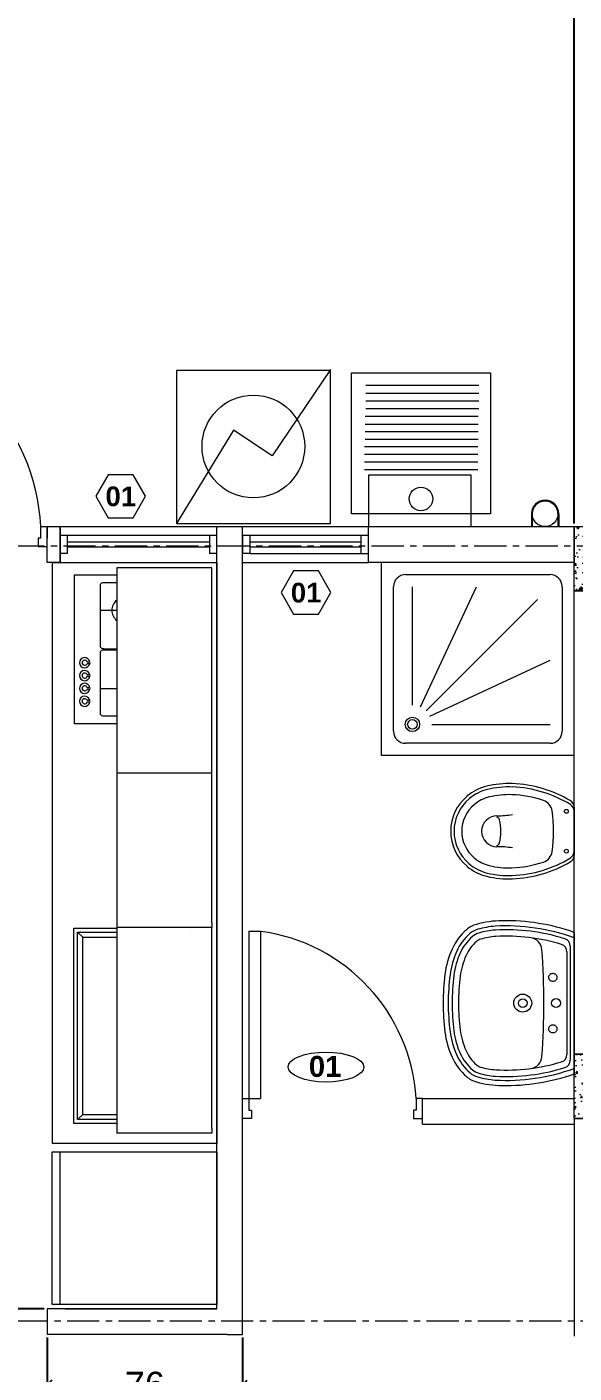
# Model space of a CAD drawing. Header units: centimetres. Extents: x 5667 to 17750, y 274 to 6203.
# Drawn here: x 7881 to 8094, y 874 to 1398 of the extents above; entities that cross this region are included whole.
import ezdxf
from ezdxf.enums import TextEntityAlignment as Align

# ---------------------------------------------------------------- set-up
doc = ezdxf.new("R2010")
doc.units = ezdxf.units.CM
doc.header["$MEASUREMENT"] = 0
doc.linetypes.add('CENTERX2', pattern=[4, 2.5, -0.5, 0.5, -0.5])
doc.linetypes.add('HIDDEN', pattern=[0.375, 0.25, -0.125])
doc.layers.get('0').update_dxf_attribs({"lineweight": 18})
for name, color, linetype, lineweight in [('A-DOOR-FULL', 4, 'Continuous', 9), ('A-FURN', 8, 'Continuous', 9), ('A-GLAZ-FULL', 140, 'Continuous', 9), ('A-WALL-FULL', 7, 'Continuous', 20), ('G-ANNO-DIM', 3, 'Continuous', 9), ('G-ANNO-TEXT', 3, 'Continuous', 18), ('G-HEDGE', 104, 'Continuous', 9)]:
    doc.layers.add(name, color=color, linetype=linetype, lineweight=lineweight)
doc.styles.add('ARIAL', font='arial.ttf')
doc.styles.add('ARIAL-BOLD', font='')
doc.styles.get('ARIAL-BOLD').set_extended_font_data('Arial', bold=True)
doc.dimstyles.new('TICK_36', dxfattribs={"dimtxt": 10, "dimasz": 3.6, "dimexe": 1.8, "dimexo": 1.2, "dimgap": 1.8, "dimtad": 0, "dimdec": 0, "dimzin": 0, "dimdsep": 46, "dimtxsty": 'ARIAL', "dimblk": 'OBLIQUE', "dimcen": 1.8, "dimdle": 1.8, "dimclrd": 256, "dimclrt": 256, "dimadec": 0, "dimazin": 0, "dimtfac": 1, "dimtdec": 0, "dimtmove": 1, "dimatfit": 3, "dimldrblk": 'OPEN90', "dimfxl": 1, "dimtolj": 1, "dimtzin": 0, "dimarcsym": 0})

# ---------------------------------------------------------------- blocks, each defined once
blk = doc.blocks.new('division')
at = {"linetype": 'CENTERX2', "ltscale": 5}
blk.add_line((0, 1474.86), (0, 19.33), dxfattribs=at)
at = {"linetype": 'CENTERX2', "ltscale": 5, "style": 'ARIAL'}
for p in [(-7.42, 1487.59), (-7.06, -6.48)]:
    blk.add_attdef('A', p, '', height=16, dxfattribs=at)
blk = doc.blocks.new('_Oblique')
at = {"color": 0, "linetype": 'ByBlock', "lineweight": -2}
blk.add_line((-0.5, -0.5), (0.5, 0.5), dxfattribs=at)
blk = doc.blocks.new('*D21')
at = {"layer": 'Defpoints', "color": 0, "ltscale": 5, "transparency": 16777216}
for p in [(8408.54, 1633.45), (7493.38, 1460.73), (8408.54, 1203.35)]:
    blk.add_point(p, dxfattribs=at)
at = {"layer": 'G-ANNO-DIM', "color": 0, "lineweight": -2, "ltscale": 5, "transparency": 16777216}
for p, q in [((7493.38, 1461.93), (7493.38, 1635.25)), ((8408.54, 1204.55), (8408.54, 1635.25))]:
    blk.add_line(p, q, dxfattribs=at)
at = {"layer": 'G-ANNO-DIM', "lineweight": -2, "ltscale": 5, "transparency": 16777216}
for p, q in [((7491.58, 1633.45), (7938.08, 1633.45)), ((8410.34, 1633.45), (7963.85, 1633.45))]:
    blk.add_line(p, q, dxfattribs=at)
at = {"layer": 'G-ANNO-DIM', "lineweight": -2, "ltscale": 5, "transparency": 16777216, "xscale": 3.6, "yscale": 3.6, "zscale": 3.6, "rotation": 180}
blk.add_blockref('_Oblique', (7493.38, 1633.45), dxfattribs=at)
at = {"layer": 'G-ANNO-DIM', "lineweight": -2, "ltscale": 5, "transparency": 16777216, "xscale": 3.6, "yscale": 3.6, "zscale": 3.6}
blk.add_blockref('_Oblique', (8408.54, 1633.45), dxfattribs=at)
at = {"layer": 'G-ANNO-DIM', "ltscale": 5, "transparency": 16777216, "insert": (7950.96, 1633.45), "char_height": 10, "attachment_point": 5, "style": 'ARIAL'}
blk.add_mtext('\\A1;915', dxfattribs=at)
blk = doc.blocks.new('_Open90')
at = {"color": 0, "linetype": 'ByBlock', "lineweight": -2}
for p, q in [((0, 0), (-1, 0)), ((-0.5, 0.5), (0, 0)), ((0, 0), (-0.5, -0.5))]:
    blk.add_line(p, q, dxfattribs=at)
blk = doc.blocks.new('codice finestra')
at = {"color": 7}
blk.add_lwpolyline([(15.16, 8.75), (10.11, 17.51), (0, 17.51), (-5.05, 8.75), (0, 0), (10.11, 0)], close=True, dxfattribs=at)
at = {"layer": 'G-HEDGE', "style": 'ARIAL-BOLD'}
blk.add_attdef('01', text='', height=8, dxfattribs=at).set_placement((5.11, 8.71), align=Align.MIDDLE_CENTER)
blk = doc.blocks.new('codice porta')
at = {"color": 7}
blk.add_ellipse((0, 0), major_axis=(-14.41, 0.04), ratio=0.395468, dxfattribs=at)
at = {"layer": 'G-HEDGE', "style": 'ARIAL-BOLD'}
blk.add_attdef('01', text='', height=8, dxfattribs=at).set_placement((-0.32, 0.25), align=Align.MIDDLE_CENTER)
blk = doc.blocks.new('*D93')
at = {"layer": 'Defpoints', "color": 0, "transparency": 16777216}
for p in [(7888.88, 888.95), (7964.98, 888.95), (7964.98, 869.41)]:
    blk.add_point(p, dxfattribs=at)
at = {"layer": 'G-ANNO-DIM', "color": 0, "lineweight": -2, "transparency": 16777216}
for p, q in [((7888.88, 887.75), (7888.88, 867.61)), ((7964.98, 887.75), (7964.98, 867.61))]:
    blk.add_line(p, q, dxfattribs=at)
at = {"layer": 'G-ANNO-DIM', "lineweight": -2, "transparency": 16777216}
for p, q in [((7887.08, 869.41), (7918.01, 869.41)), ((7966.78, 869.41), (7935.85, 869.41))]:
    blk.add_line(p, q, dxfattribs=at)
at = {"layer": 'G-ANNO-DIM', "lineweight": -2, "transparency": 16777216, "xscale": 3.6, "yscale": 3.6, "zscale": 3.6, "rotation": 180}
blk.add_blockref('_Oblique', (7888.88, 869.41), dxfattribs=at)
at = {"layer": 'G-ANNO-DIM', "lineweight": -2, "transparency": 16777216, "xscale": 3.6, "yscale": 3.6, "zscale": 3.6}
blk.add_blockref('_Oblique', (7964.98, 869.41), dxfattribs=at)
at = {"layer": 'G-ANNO-DIM', "transparency": 16777216, "insert": (7926.93, 869.41), "char_height": 10, "attachment_point": 5, "style": 'ARIAL'}
blk.add_mtext('\\A1;76', dxfattribs=at)
blk = doc.blocks.new('*D106')
at = {"layer": 'Defpoints', "color": 0, "transparency": 16777216}
for p in [(7888.88, 898.95), (7404.53, 597.58), (7493.38, 597.58)]:
    blk.add_point(p, dxfattribs=at)
at = {"layer": 'G-ANNO-DIM', "color": 0, "lineweight": -2, "transparency": 16777216}
for p, q in [((7887.68, 898.95), (7402.73, 898.95)), ((7492.18, 597.58), (7402.73, 597.58))]:
    blk.add_line(p, q, dxfattribs=at)
at = {"layer": 'G-ANNO-DIM', "lineweight": -2, "transparency": 16777216}
for p, q in [((7404.53, 900.75), (7404.53, 760.14)), ((7404.53, 595.78), (7404.53, 736.39))]:
    blk.add_line(p, q, dxfattribs=at)
at = {"layer": 'G-ANNO-DIM', "lineweight": -2, "transparency": 16777216, "xscale": 3.6, "yscale": 3.6, "zscale": 3.6}
for p, rotation in [((7404.53, 898.95), 90), ((7404.53, 597.58), 270)]:
    blk.add_blockref('_Oblique', p, dxfattribs=dict(at, rotation=rotation))
at = {"layer": 'G-ANNO-DIM', "transparency": 16777216, "insert": (7404.53, 748.26), "char_height": 10, "attachment_point": 5, "rotation": 90, "style": 'ARIAL'}
blk.add_mtext('\\A1;301', dxfattribs=at)
blk = doc.blocks.new('*D107')
at = {"layer": 'Defpoints', "color": 0, "transparency": 16777216}
for p in [(7404.53, 1189.33), (7493.38, 1189.33), (7888.88, 898.95)]:
    blk.add_point(p, dxfattribs=at)
at = {"layer": 'G-ANNO-DIM', "color": 0, "lineweight": -2, "transparency": 16777216}
for p, q in [((7492.18, 1189.33), (7402.73, 1189.33)), ((7887.68, 898.95), (7402.73, 898.95))]:
    blk.add_line(p, q, dxfattribs=at)
at = {"layer": 'G-ANNO-DIM', "lineweight": -2, "transparency": 16777216}
for p, q in [((7404.53, 1191.13), (7404.53, 1057.05)), ((7404.53, 897.15), (7404.53, 1031.22))]:
    blk.add_line(p, q, dxfattribs=at)
at = {"layer": 'G-ANNO-DIM', "lineweight": -2, "transparency": 16777216, "xscale": 3.6, "yscale": 3.6, "zscale": 3.6}
for p, rotation in [((7404.53, 1189.33), 90), ((7404.53, 898.95), 270)]:
    blk.add_blockref('_Oblique', p, dxfattribs=dict(at, rotation=rotation))
at = {"layer": 'G-ANNO-DIM', "transparency": 16777216, "insert": (7404.53, 1044.14), "char_height": 10, "attachment_point": 5, "rotation": 90, "style": 'ARIAL'}
blk.add_mtext('\\A1;290', dxfattribs=at)
blk = doc.blocks.new('*D117')
at = {"layer": 'Defpoints', "color": 0, "transparency": 16777216}
for p in [(7807.78, 1548.59), (7807.78, 1460.73), (8094.14, 1203.35)]:
    blk.add_point(p, dxfattribs=at)
at = {"layer": 'G-ANNO-DIM', "lineweight": -2, "transparency": 16777216}
for p, q in [((7805.98, 1548.59), (7938.03, 1548.59)), ((8095.94, 1548.59), (7963.89, 1548.59))]:
    blk.add_line(p, q, dxfattribs=at)
at = {"layer": 'G-ANNO-DIM', "color": 0, "lineweight": -2, "transparency": 16777216}
for p, q in [((7807.78, 1461.93), (7807.78, 1550.39)), ((8094.14, 1204.55), (8094.14, 1550.39))]:
    blk.add_line(p, q, dxfattribs=at)
at = {"layer": 'G-ANNO-DIM', "lineweight": -2, "transparency": 16777216, "xscale": 3.6, "yscale": 3.6, "zscale": 3.6, "rotation": 180}
blk.add_blockref('_Oblique', (7807.78, 1548.59), dxfattribs=at)
at = {"layer": 'G-ANNO-DIM', "lineweight": -2, "transparency": 16777216, "xscale": 3.6, "yscale": 3.6, "zscale": 3.6}
blk.add_blockref('_Oblique', (8094.14, 1548.59), dxfattribs=at)
at = {"layer": 'G-ANNO-DIM', "transparency": 16777216, "insert": (7950.96, 1548.59), "char_height": 10, "attachment_point": 5, "style": 'ARIAL'}
blk.add_mtext('\\A1;286', dxfattribs=at)
blk = doc.blocks.new('*D118')
at = {"layer": 'Defpoints', "color": 0, "transparency": 16777216}
for p in [(8408.54, 1548.59), (8094.14, 1203.35), (8408.54, 1203.35)]:
    blk.add_point(p, dxfattribs=at)
at = {"layer": 'G-ANNO-DIM', "lineweight": -2, "transparency": 16777216}
for p, q in [((8092.34, 1548.59), (8238.52, 1548.59)), ((8410.34, 1548.59), (8264.16, 1548.59))]:
    blk.add_line(p, q, dxfattribs=at)
at = {"layer": 'G-ANNO-DIM', "color": 0, "lineweight": -2, "transparency": 16777216}
for p, q in [((8094.14, 1204.55), (8094.14, 1550.39)), ((8408.54, 1204.55), (8408.54, 1550.39))]:
    blk.add_line(p, q, dxfattribs=at)
at = {"layer": 'G-ANNO-DIM', "lineweight": -2, "transparency": 16777216, "xscale": 3.6, "yscale": 3.6, "zscale": 3.6, "rotation": 180}
blk.add_blockref('_Oblique', (8094.14, 1548.59), dxfattribs=at)
at = {"layer": 'G-ANNO-DIM', "lineweight": -2, "transparency": 16777216, "xscale": 3.6, "yscale": 3.6, "zscale": 3.6}
blk.add_blockref('_Oblique', (8408.54, 1548.59), dxfattribs=at)
at = {"layer": 'G-ANNO-DIM', "transparency": 16777216, "insert": (8251.34, 1548.59), "char_height": 10, "attachment_point": 5, "style": 'ARIAL'}
blk.add_mtext('\\A1;314', dxfattribs=at)

msp = doc.modelspace()

# ---------------------------------------------------------------- hatches: boundary and pattern name
at = {"layer": 'A-FURN'}
h = msp.add_hatch(dxfattribs=at)
h.set_pattern_fill('AR-CONC', color=256, scale=0.050063, style=0)
h.set_pattern_definition([(50, (10838.074, 9323.7155), (9.120779, -0.7979644), [0.953707, -10.490779]), (355, (10838.074, 9323.715), (-1.764375, 9.56494), [0.762966, -8.392624]), (100.451, (10838.834, 9323.649), (7.356437, 8.766932), [0.810526, -8.915786]), (46.1842, (10838.074, 9326.259), (13.57113, -2.10478), [1.43056, -15.73617]), (96.6356, (10839.205, 9326.083), (11.885256, 12.386957), [1.21579, -13.373679]), (351.184, (10838.074, 9326.259), (11.885275, 12.386936), [1.144449, -12.588935]), (21, (10839.345, 9325.623), (7.590352, -5.1197566), [0.953707, -10.490779]), (326, (10839.345, 9325.623), (3.094018, 9.221071), [0.762966, -8.392624]), (71.4514, (10839.978, 9325.196), (10.684349, 4.101334), [0.810526, -8.915786]), (37.5, (10838.0737, 9323.7155), (0.1546259, 4.2331103), [0, -8.2908948, 0, -8.5197845, 0, -8.4244138]), (7.5, (10838.0737, 9323.7155), (3.3452176, 5.0153773), [0, -4.8575488, 0, -8.1001534, 0, -3.2108143]), (327.5, (10835.238, 9323.7155), (6.7881223, -0.2868002), [0, -3.179024, 0, -9.918555, 0, -13.1611597]), (317.5, (10833.9664, 9323.7155), (7.4158462, 1.272936), [0, -4.1327313, 0, -6.586938, 0, -9.346331])])
h.paths.add_polyline_path([(8094.14, 1178.31), (8108.16, 1178.31), (8108.16, 1203.35), (8094.14, 1203.35)])
h = msp.add_hatch(dxfattribs=at)
h.set_pattern_fill('AR-CONC', color=256, scale=0.050063, style=0)
h.set_pattern_definition([(50, (10838.074, 9323.7155), (9.120779, -0.7979644), [0.953707, -10.490779]), (355, (10838.074, 9323.715), (-1.764375, 9.56494), [0.762966, -8.392624]), (100.451, (10838.834, 9323.649), (7.356437, 8.766932), [0.810526, -8.915786]), (46.1842, (10838.074, 9326.259), (13.57113, -2.10478), [1.43056, -15.73617]), (96.6356, (10839.205, 9326.083), (11.885256, 12.386957), [1.21579, -13.373679]), (351.184, (10838.074, 9326.259), (11.885275, 12.386936), [1.144449, -12.588935]), (21, (10839.345, 9325.623), (7.590352, -5.1197566), [0.953707, -10.490779]), (326, (10839.345, 9325.623), (3.094018, 9.221071), [0.762966, -8.392624]), (71.4514, (10839.978, 9325.196), (10.684349, 4.1013344), [0.810526, -8.915786]), (37.5, (10838.0737, 9323.7155), (0.1546259, 4.2331103), [0, -8.2908948, 0, -8.5197845, 0, -8.4244138]), (7.5, (10838.0737, 9323.7155), (3.3452176, 5.0153773), [0, -4.8575488, 0, -8.1001534, 0, -3.2108143]), (327.5, (10835.238, 9323.7155), (6.7881223, -0.2868002), [0, -3.179024, 0, -9.918555, 0, -13.1611597]), (317.5, (10833.9664, 9323.7155), (7.4158462, 1.272936), [0, -4.1327313, 0, -6.586938, 0, -9.346331])])
h.paths.add_polyline_path([(8094.14, 973.05), (8108.16, 973.05), (8108.16, 998.09), (8094.14, 998.09)])

# ---------------------------------------------------------------- linework, layer by layer
at = {"layer": 'A-DOOR-FULL'}
for p, q in [((7967.49, 1045.85), (7967.49, 980.76)), ((7967.49, 1045.85), (7972, 1045.85)), ((7972, 1045.85), (7972, 980.76)), ((7967.49, 980.76), (7972, 980.76))]:
    msp.add_line(p, q, dxfattribs=at)
for centre, radius, start, end in [((7806.77, 1199.13), 79.72, 3.0339, 84.229), ((7962.81, 976.57), 69.88, 3.4398, 82.442)]:
    msp.add_arc(centre, radius, start, end, dxfattribs=at)
at = {"layer": 'A-FURN'}
for p, q in [((8057.02, 1258.19), (8012.97, 1258.19)), ((8057.02, 1255.19), (8012.97, 1255.19)), ((8057.02, 1252.19), (8012.97, 1252.19)), ((8057.02, 1249.18), (8012.97, 1249.18)), ((8056.77, 1246.22), (8012.72, 1246.22)), ((8056.77, 1243.06), (8012.72, 1243.06)), ((8056.77, 1240.18), (8012.72, 1240.18)), ((8056.77, 1237.21), (8012.72, 1237.21)), ((8056.6, 1234.43), (8012.54, 1234.43)), ((8056.6, 1231.42), (8012.54, 1231.42)), ((8056.6, 1228.42), (8012.54, 1228.42)), ((8056.6, 1225.42), (8012.54, 1225.42)), ((8077.53, 1208.35), (8077.53, 1203.35)), ((8077.83, 1203.35), (8077.83, 1208.35)), ((8077.83, 1208.35), (8077.83, 1203.35)), ((8087.84, 1208.35), (8087.84, 1203.35)), ((8087.84, 1208.35), (8087.84, 1203.35)), ((8088.14, 1208.35), (8088.14, 1203.35)), ((7893.89, 1203.35), (7958.97, 1203.35)), ((7893.89, 1189.33), (7893.89, 1203.35)), ((7958.77, 1203.35), (8014.04, 1203.35)), ((7890.98, 963.33), (7890.98, 1189.33)), ((7890.98, 1189.33), (7954.98, 1189.33)), ((7954.98, 1189.33), (7954.98, 963.33)), ((7964.98, 1189.33), (8014.04, 1189.33)), ((8094.14, 1189.33), (8019.14, 1189.33)), ((8019.14, 1114.33), (8019.14, 1189.33)), ((8094.14, 1114.33), (8094.14, 1189.33)), ((7899.48, 1126.58), (7899.48, 1184.58)), ((7899.48, 1184.58), (7915.98, 1184.58)), ((7915.98, 1187.33), (7915.98, 1107.33)), ((7952.98, 1187.33), (7915.98, 1187.33)), ((7952.98, 1107.33), (7952.98, 1187.33)), ((8028.52, 1184.64), (8084.77, 1184.64)), ((7909.59, 1156.78), (7909.59, 1180.58)), ((7910.59, 1181.58), (7910.59, 1181.58)), ((7910.59, 1181.58), (7915.98, 1181.58)), ((8023.83, 1123.7), (8023.83, 1179.95)), ((8031.17, 1133.86), (8031.17, 1179.95)), ((8034.34, 1133.15), (8056.16, 1179.95)), ((8089.45, 1179.95), (8089.45, 1123.7)), ((8036.47, 1131.66), (8079.84, 1175.03)), ((7909.59, 1170.78), (7915.98, 1170.78)), ((7909.59, 1130.58), (7909.59, 1154.38)), ((7910.98, 1155.78), (7910.59, 1155.78)), ((7910.59, 1155.38), (7911.01, 1155.38)), ((7905.45, 1150.63), (7904.42, 1150.63)), ((7904.42, 1150.13), (7905.45, 1150.13)), ((8037.97, 1129.52), (8084.77, 1151.35)), ((7905.45, 1145.63), (7904.42, 1145.63)), ((7904.42, 1145.13), (7905.45, 1145.13)), ((7905.45, 1140.63), (7904.42, 1140.63)), ((7904.42, 1140.13), (7905.45, 1140.13)), ((7909.59, 1140.38), (7915.98, 1140.38)), ((7905.45, 1135.63), (7904.42, 1135.63)), ((7904.42, 1135.13), (7905.45, 1135.13)), ((7915.98, 1126.58), (7899.48, 1126.58)), ((7910.98, 1129.58), (7910.59, 1129.58)), ((7915.98, 1129.58), (7910.98, 1129.58)), ((8038.67, 1126.36), (8084.77, 1126.36)), ((8084.77, 1119.02), (8028.52, 1119.02)), ((8094.14, 1114.33), (8019.14, 1114.33)), ((8094.14, 1114.33), (8019.14, 1114.33)), ((7952.98, 1107.33), (7915.98, 1107.33)), ((7915.98, 1107.33), (7915.98, 1079.13)), ((7952.98, 1107.33), (7915.98, 1107.33)), ((7952.98, 1105.53), (7952.98, 1107.33)), ((7952.98, 1077.33), (7952.98, 1105.53)), ((7890.98, 1087.33), (7890.98, 1089.33)), ((7915.98, 1079.13), (7915.98, 1047.33)), ((7952.98, 1049.13), (7952.98, 1077.33)), ((7952.98, 1049.13), (7952.98, 1047.33)), ((7899.23, 971.08), (7899.23, 1047.08)), ((7899.23, 1047.08), (7915.98, 1047.08)), ((7900.73, 972.58), (7900.73, 1045.58)), ((7900.73, 1045.58), (7915.98, 1045.53)), ((7902.73, 1043.58), (7900.73, 1045.58)), ((7902.73, 1043.58), (7915.98, 1043.58)), ((7902.73, 974.58), (7902.73, 1043.58)), ((7915.98, 1047.33), (7915.98, 967.33)), ((7952.98, 1047.33), (7915.98, 1047.33)), ((7952.98, 1047.33), (7915.98, 1047.33)), ((7944.68, 1045.53), (7944.73, 1045.58)), ((7944.73, 1045.58), (7944.73, 1045.53)), ((7952.98, 1045.53), (7952.98, 1047.33)), ((7952.98, 969.13), (7952.98, 1045.53)), ((7900.73, 972.58), (7902.73, 974.58)), ((7902.73, 974.58), (7915.98, 974.58)), ((7915.98, 971.08), (7899.23, 971.08)), ((7915.98, 972.58), (7900.73, 972.58)), ((7952.98, 969.13), (7952.98, 967.33)), ((7952.98, 967.33), (7915.98, 967.33)), ((7890.78, 900.58), (7890.78, 960.08)), ((7890.78, 960.08), (7954.98, 960.08)), ((7890.78, 960.08), (7893.78, 960.08)), ((7954.98, 963.33), (7890.98, 963.33)), ((7893.78, 960.08), (7893.78, 900.58)), ((7954.98, 960.08), (7954.98, 900.58)), ((7954.98, 900.58), (7890.78, 900.58))]:
    msp.add_line(p, q, dxfattribs=at)
at = {"layer": 'A-FURN', "linetype": 'Continuous'}
for p, q in [((8094.14, 1094.12), (8094.14, 1075.46)), ((8094.14, 1045.44), (8094.14, 990.37)), ((8091.34, 1037.87), (8091.34, 997.94)), ((8092.64, 1040.09), (8092.64, 995.73))]:
    msp.add_line(p, q, dxfattribs=at)
at = {"layer": 'A-FURN'}
for points in [[(7999.28, 1264.1), (7939.2, 1264.1), (7939.2, 1204.52), (7999.28, 1204.52), (7999.28, 1264.1)], [(7910.98, 1155.78), (7915.98, 1155.78)], [(7911.01, 1155.38), (7915.98, 1155.38)], [(7895.88, 898.95), (7954.98, 898.95)]]:
    msp.add_lwpolyline(points, dxfattribs=at)
at = {"layer": 'A-FURN', "ltscale": 0.8}
for points in [[(8007.46, 1263.12), (8061.53, 1263.12), (8061.53, 1208.35), (8007.46, 1208.35)], [(8054.09, 1203.35), (8054.09, 1223.37), (8014.04, 1223.37), (8014.04, 1203.35)]]:
    msp.add_lwpolyline(points, close=True, dxfattribs=at)
at = {"layer": 'A-FURN', "linetype": 'Continuous'}
for points in [[(8094.14, 1045.44, 0.090214), (8066.11, 1049.95, 0.068728), (8056.07, 1048.56, 0.110772), (8052.21, 1046.48, 0.10752), (8046.58, 1038.93, 0.075986), (8043.83, 1029.17, 0.028338), (8043.08, 1017.91, 0.028338), (8043.83, 1006.64, 0.075986), (8046.58, 996.88, 0.10752), (8052.21, 989.33, 0.110772), (8056.07, 987.25, 0.068728), (8066.11, 985.87, 0.090214), (8094.14, 990.37)], [(8094.14, 1043.31, 0.101556), (8063.38, 1047.84, 0.049202), (8056.61, 1046.63, 0.110772), (8053.52, 1044.97, 0.10752), (8048.41, 1038.1, 0.075986), (8045.82, 1028.92, 0.028287), (8045.08, 1017.91, 0.028287), (8045.82, 1006.89, 0.075986), (8048.41, 997.71, 0.10752), (8053.52, 990.85, 0.110772), (8056.61, 989.18, 0.049202), (8063.38, 987.97, 0.101556), (8094.14, 992.5, 0.099244)]]:
    msp.add_lwpolyline(points, format="xyb", dxfattribs=at)
at = {"layer": 'A-FURN', "ltscale": 0.8}
msp.add_circle((8034.48, 1214.1), 4.57, dxfattribs=at)
at = {"layer": 'A-FURN'}
for centre, radius in [((8082.84, 1208.35), 5.01), ((8031.17, 1126.36), 2.81), ((8031.17, 1126.36), 1.88)]:
    msp.add_circle(centre, radius, dxfattribs=at)
at = {"layer": 'A-FURN', "linetype": 'Continuous'}
for centre, radius in [((8091.14, 1092.55), 0.751), ((8091.14, 1077.03), 0.751), ((8074.12, 1017.91), 3.5), ((8074.12, 1017.91), 1.7), ((8074.12, 1017.91), 1.7), ((8087.13, 1017.91), 1.75)]:
    msp.add_circle(centre, radius, dxfattribs=at)
at = {"layer": 'A-FURN', "linetype": 'HIDDEN'}
for centre in [(8085.88, 1027.92), (8085.88, 1007.89)]:
    msp.add_circle(centre, 1.6, dxfattribs=at)
at = {"layer": 'A-FURN'}
for centre, radius, start, end in [((8082.84, 1208.35), 5.31, 0, 180), ((8082.84, 1208.35), 5.01, 0, 180), ((8028.52, 1179.95), 4.69, 90, 180), ((8084.77, 1179.95), 4.69, 0, 90), ((7919.09, 1170.78), 5, 128.4501, 231.5499), ((7903.46, 1150.38), 2, 7.1808, 352.8192), ((7903.46, 1145.38), 2, 7.1808, 352.8192), ((7903.46, 1150.38), 1, 14.4775, 345.5225), ((7903.46, 1140.38), 2, 7.1808, 352.8192), ((7903.46, 1145.38), 1, 14.4775, 345.5225), ((7903.46, 1135.38), 2, 7.1808, 352.8192), ((7903.46, 1140.38), 1, 14.4775, 345.5225), ((7903.46, 1135.38), 1, 14.4775, 345.5225), ((8028.52, 1123.7), 4.69, 180, 270), ((8084.77, 1123.7), 4.69, 270, 0)]:
    msp.add_arc(centre, radius, start, end, dxfattribs=at)
at = {"layer": 'A-FURN', "linetype": 'Continuous'}
for centre, radius, start, end in [((8064.54, 1084.03), 18.82, 103.6608, 130.0908), ((8064.54, 1084.03), 17.51, 103.6608, 130.0908), ((8068.69, 1066.96), 36.38, 87.7604, 103.6608), ((8068.69, 1066.96), 35.07, 87.7604, 103.6608), ((8068.23, 1055.07), 46.98, 58.5949, 87.7604), ((8068.23, 1055.07), 48.28, 59.5953, 87.7604), ((8063.9, 1084.79), 17.82, 130.0908, 229.9092), ((8063.9, 1084.79), 16.52, 130.0908, 229.9092), ((8063.9, 1084.79), 13.52, 130.0908, 229.9092), ((8064.54, 1084.03), 14.51, 103.6608, 130.0908), ((8068.69, 1066.96), 32.07, 87.7604, 103.6608), ((8068.23, 1055.07), 43.97, 71.4714, 87.7604), ((8080.61, 1092.02), 5.01, 8.1989, 71.4714), ((8091.14, 1094.12), 3, 0, 59.5953), ((8091.14, 1092.6), 3, 0, 58.5949), ((8064.1, 1084.79), 6.01, 90, 270), ((8064.1, 1127.09), 36.3, 270, 279.5273), ((8063.81, 1089), 1.32, 12.6804, 77.3196), ((8030.44, 1084.79), 55.7, 351.8011, 8.1989), ((8045.08, 1084.79), 20.53, 347.3196, 12.6804), ((8063.81, 1080.57), 1.32, 282.6804, 347.3196), ((8064.54, 1085.55), 14.51, 229.9092, 256.3392), ((8064.1, 1042.49), 36.3, 80.4727, 90), ((8068.23, 1114.51), 46.98, 272.2396, 301.4051), ((8080.61, 1077.56), 5.01, 288.5286, 351.8011), ((8091.14, 1075.46), 3, 300.4047, 0), ((8091.14, 1076.98), 3, 301.4051, 0), ((8064.54, 1085.55), 18.82, 229.9092, 256.3392), ((8064.54, 1085.55), 17.51, 229.9092, 256.3392), ((8068.69, 1102.61), 32.07, 256.3392, 272.2396), ((8068.23, 1114.51), 43.97, 272.2396, 288.5286), ((8068.23, 1114.51), 48.28, 272.2396, 300.4047), ((8068.69, 1102.61), 36.38, 256.3392, 272.2396), ((8068.69, 1102.61), 35.07, 256.3392, 272.2396), ((8066.74, 1029.77), 18.63, 131.0106, 155.5581), ((8058.78, 1038.92), 6.51, 105.7266, 131.0106), ((8058.78, 1038.92), 4.01, 105.7266, 131.0106), ((8066.11, 1012.9), 33.54, 94.4866, 105.7266), ((8066.11, 1012.9), 31.04, 94.5372, 105.7266), ((8067.74, 970.63), 75.82, 72.5009, 93.2185), ((8067.74, 970.63), 73.32, 72.9693, 93.1966), ((8076.61, 1038.37), 5.01, 4.254, 82.5389), ((8089.64, 1040.09), 3, 0, 72.5009), ((8077.14, 1025.04), 30.06, 155.5581, 172.9395), ((8066.74, 1029.77), 16.13, 131.0106, 155.5581), ((7801.48, 1017.91), 280.9, 355.746, 4.254), ((8088.34, 1037.87), 3, 0, 72.9693), ((8077.14, 1025.04), 27.56, 155.5581, 172.9395), ((8142.75, 1016.92), 96.17, 172.9395, 179.4116), ((8142.75, 1016.92), 93.67, 172.9395, 179.3959), ((8142.75, 1018.89), 96.17, 180.5884, 187.0605), ((8142.75, 1018.89), 93.67, 180.6041, 187.0605), ((8077.14, 1010.77), 30.06, 187.0605, 204.4419), ((8077.14, 1010.77), 27.56, 187.0605, 204.4419), ((8066.74, 1006.04), 18.63, 204.4419, 228.9894), ((8066.74, 1006.04), 16.13, 204.4419, 228.9894), ((8076.61, 997.44), 5.01, 277.4611, 355.746), ((8088.34, 997.94), 3, 287.0307, 0), ((8089.64, 995.73), 3, 287.4991, 0), ((8058.78, 996.89), 6.51, 228.9894, 254.2734), ((8058.78, 996.89), 4.01, 228.9894, 254.2734), ((8066.11, 1022.91), 33.54, 254.2734, 265.5134), ((8066.11, 1022.91), 31.04, 254.2734, 265.4628), ((8067.74, 1065.18), 75.82, 266.7815, 287.4991), ((8067.74, 1065.18), 73.32, 266.8034, 287.0307)]:
    msp.add_arc(centre, radius, start, end, dxfattribs=at)
at = {"layer": 'A-FURN'}
for points in [[(7909.59, 1180.58), (7909.59, 1181.05), (7910.12, 1181.58), (7910.59, 1181.58)], [(7910.59, 1155.78), (7910.12, 1155.78), (7909.59, 1156.31), (7909.59, 1156.78)], [(7909.59, 1154.38), (7909.59, 1154.85), (7910.12, 1155.38), (7910.59, 1155.38)], [(7905.45, 1150.13), (7905.61, 1150.13), (7905.61, 1150.63), (7905.45, 1150.63)], [(7905.45, 1145.13), (7905.61, 1145.13), (7905.61, 1145.63), (7905.45, 1145.63)], [(7905.45, 1140.13), (7905.61, 1140.13), (7905.61, 1140.63), (7905.45, 1140.63)], [(7905.45, 1135.13), (7905.61, 1135.13), (7905.61, 1135.63), (7905.45, 1135.63)], [(7910.59, 1129.58), (7910.12, 1129.58), (7909.59, 1130.11), (7909.59, 1130.58)]]:
    msp.add_open_spline(points, degree=3, dxfattribs=at)
at = {"layer": 'A-GLAZ-FULL'}
for p, q in [((7954.98, 1199.84), (7893.89, 1199.84)), ((7893.89, 1199.84), (7893.89, 1192.84)), ((7896.81, 1192.84), (7896.81, 1199.84)), ((7952.06, 1199.84), (7952.06, 1192.84)), ((7954.98, 1192.84), (7954.98, 1199.84)), ((8014.04, 1199.84), (7964.98, 1199.84)), ((7967.9, 1199.84), (7964.98, 1199.84)), ((7964.98, 1199.84), (7964.98, 1192.84)), ((7967.9, 1192.84), (7967.9, 1199.84)), ((8011.12, 1199.84), (8011.12, 1192.84)), ((8014.04, 1192.84), (8014.04, 1199.84)), ((7952.06, 1197.34), (7896.81, 1197.34)), ((7952.06, 1195.34), (7896.81, 1195.34)), ((8011.12, 1197.34), (7967.9, 1197.34)), ((8011.12, 1195.34), (7967.9, 1195.34)), ((7896.81, 1192.84), (7893.89, 1192.84)), ((7954.98, 1192.84), (7952.06, 1192.84)), ((7967.9, 1192.84), (7964.98, 1192.84)), ((7967.9, 1192.84), (8014.04, 1192.84))]:
    msp.add_line(p, q, dxfattribs=at)
at = {"layer": 'A-WALL-FULL'}
for p, q in [((7888.88, 1189.33), (7888.88, 1203.35)), ((7888.88, 1203.35), (7893.89, 1203.35)), ((7893.89, 1203.35), (7893.89, 1189.33)), ((7954.98, 898.95), (7954.98, 1203.35)), ((7954.98, 1203.35), (7964.98, 1203.35)), ((7964.98, 888.95), (7964.98, 1203.35)), ((8014.04, 1189.33), (8014.04, 1203.35)), ((8014.04, 1203.35), (8054.09, 1203.35)), ((8054.09, 1203.35), (8094.14, 1203.35)), ((8094.14, 1203.35), (8094.14, 1189.33)), ((7893.89, 1189.33), (7888.88, 1189.33)), ((8054.09, 1189.33), (8014.04, 1189.33)), ((8094.14, 1189.33), (8054.09, 1189.33)), ((8094.14, 1178.31), (8108.16, 1178.31)), ((8094.14, 1138.26), (8094.14, 1178.31)), ((8094.14, 1098.21), (8094.14, 1138.26)), ((8094.14, 1058.16), (8094.14, 1098.21)), ((8094.14, 1018.11), (8094.14, 1058.16)), ((8094.14, 998.09), (8094.14, 1018.11)), ((8108.16, 998.09), (8094.14, 998.09)), ((8035.07, 980.76), (8094.14, 980.76)), ((8035.07, 970.76), (8035.07, 973.05)), ((8035.07, 970.76), (8094.14, 970.76)), ((8094.14, 973.05), (8108.16, 973.05)), ((8094.14, 973.05), (8094.14, 909.44)), ((8094.14, 909.44), (8094.14, 888.37)), ((7954.98, 898.95), (7888.88, 898.95)), ((7888.88, 898.95), (7888.88, 888.95)), ((7958.97, 888.95), (7888.88, 888.95)), ((7958.97, 888.95), (7964.98, 888.95))]:
    msp.add_line(p, q, dxfattribs=at)
for points in [[(7886.38, 1198.84), (7886.38, 1203.35), (7888.88, 1203.35), (7888.88, 1198.84)], [(7886.38, 1198.84), (7885.38, 1198.84), (7885.38, 1195.64), (7888.88, 1195.64), (7888.88, 1198.84)], [(7964.99, 976.26), (7964.99, 976.26), (7964.99, 980.76), (7967.49, 980.76), (7967.49, 976.26)], [(8035.07, 976.26), (8035.07, 976.26), (8035.07, 980.76), (8032.56, 980.76), (8032.56, 976.26)], [(7967.49, 976.26), (7968.5, 976.26), (7968.5, 973.05), (7964.99, 973.05), (7964.99, 976.26)], [(8032.56, 976.26), (8031.56, 976.26), (8031.56, 973.05), (8035.07, 973.05), (8035.07, 976.26)]]:
    msp.add_lwpolyline(points, dxfattribs=at)
for points in [[(8094.14, 1203.35), (8108.16, 1203.35), (8108.16, 1178.31), (8094.14, 1178.31)], [(8094.14, 998.09), (8108.16, 998.09), (8108.16, 973.05), (8094.14, 973.05)]]:
    msp.add_lwpolyline(points, close=True, dxfattribs=at)
at = {"layer": 'G-ANNO-DIM'}
msp.add_lwpolyline([(7999.2, 1264.52), (7976.51, 1230.93), (7961.51, 1240.93), (7939.2, 1204.52)], dxfattribs=at)
msp.add_circle((7969.2, 1234.52), 20, dxfattribs=at)

# ---------------------------------------------------------------- block references
at = {"layer": 'G-ANNO-DIM', "linetype": 'CENTERX2', "ltscale": 5, "rotation": 90}
for p in [(8710.13, 1195.9), (8711.54, 894.3)]:
    msp.add_blockref('division', p, dxfattribs=at)
at = {"layer": 'G-ANNO-TEXT', "ltscale": 5}
ref = msp.add_blockref('codice finestra', (7912.66, 1206.76), dxfattribs=dict(at, xscale=0.9582502707104021, yscale=0.9582502707104021, zscale=0.9582502707104021))
ref.add_attrib('01', '01', dxfattribs={"layer": 'G-HEDGE', "color": 7, "ltscale": 5, "height": 7.666, "style": 'ARIAL-BOLD'}).set_placement((7917.56, 1215.11), align=Align.MIDDLE_CENTER)
ref = msp.add_blockref('codice finestra', (7984.85, 1169.3), dxfattribs=dict(at, xscale=0.9582502707104021, yscale=0.9582502707104021, zscale=0.9582502707104021))
ref.add_attrib('01', '01', dxfattribs={"layer": 'G-HEDGE', "color": 7, "ltscale": 5, "height": 7.666, "style": 'ARIAL-BOLD'}).set_placement((7989.75, 1177.64), align=Align.MIDDLE_CENTER)
ref = msp.add_blockref('codice porta', (7997.48, 993.04), dxfattribs=dict(at, xscale=1.022559698178925, yscale=1.022559698178925, zscale=1.022559698178925))
ref.add_attrib('01', '01', dxfattribs={"layer": 'G-HEDGE', "color": 7, "ltscale": 5, "height": 8.18, "style": 'ARIAL-BOLD'}).set_placement((7997.16, 993.29), align=Align.MIDDLE_CENTER)

# ---------------------------------------------------------------- dimensions: what is measured, and where the dimension line sits
at = {"layer": 'G-ANNO-DIM', "ltscale": 5}
dim = msp.add_linear_dim(base=(8408.54, 1633.45), p1=(7493.38, 1460.73), p2=(8408.54, 1203.35), dimstyle='TICK_36', dxfattribs=at)
dim.commit()
dim.dimension.update_dxf_attribs({"geometry": '*D21', "text_midpoint": (7950.96, 1633.45)})
at = {"layer": 'G-ANNO-DIM'}
for base, p1, p2, picture, middle in [((7807.78, 1548.59), (8094.14, 1203.35), (7807.78, 1460.73), '*D117', (7950.96, 1548.59)), ((8408.54, 1548.59), (8094.14, 1203.35), (8408.54, 1203.35), '*D118', (8251.34, 1548.59)), ((7964.98, 869.41), (7888.88, 888.95), (7964.98, 888.95), '*D93', (7926.93, 869.41))]:
    dim = msp.add_linear_dim(base=base, p1=p1, p2=p2, dimstyle='TICK_36', dxfattribs=at)
    dim.commit()
    dim.dimension.update_dxf_attribs({"geometry": picture, "text_midpoint": middle})
for base, p2, picture, middle in [((7404.53, 1189.33), (7493.38, 1189.33), '*D107', (7404.53, 1044.14)), ((7404.53, 597.58), (7493.38, 597.58), '*D106', (7404.53, 748.26))]:
    dim = msp.add_linear_dim(base=base, p1=(7888.88, 898.95), p2=p2, angle=90, dimstyle='TICK_36', dxfattribs=at)
    dim.commit()
    dim.dimension.update_dxf_attribs({"geometry": picture, "text_midpoint": middle})

doc.saveas('drawing.dxf')
